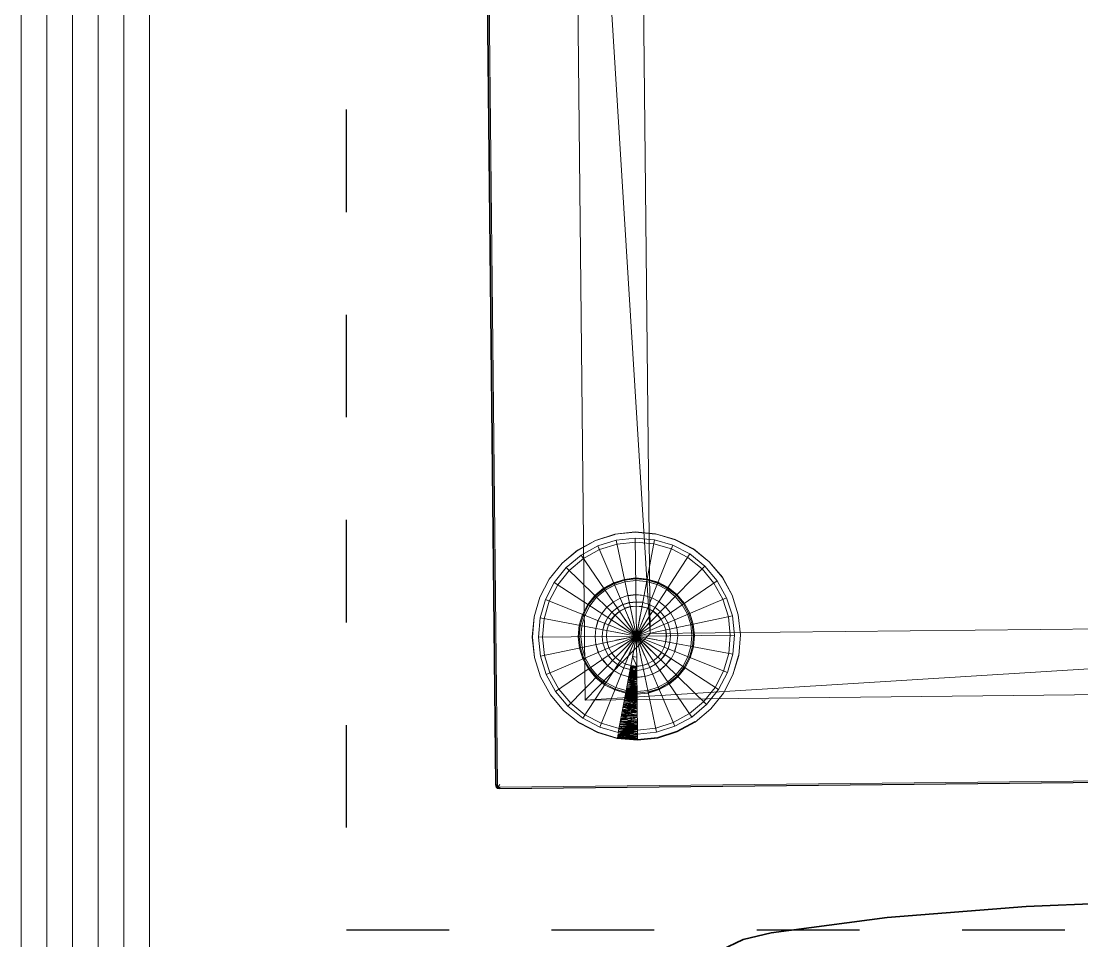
# Model space of a CAD drawing. Header units: millimetres. Extents: x 233224 to 234067, y -13631 to -11613.
# Drawn here: x 233250.68 to 233292.01, y -12767.82 to -12731.96 of the extents above; entities that cross this region are included whole.
import ezdxf

# ---------------------------------------------------------------- set-up
doc = ezdxf.new("R2010")
doc.units = ezdxf.units.MM
doc.header["$MEASUREMENT"] = 0
doc.set_wipeout_variables(frame=1)
doc.linetypes.add('Contour Line', pattern=[80, 40, -40])
doc.linetypes.add('Wipeout_Contour', pattern=[1000, 0, -1000])
for name, color, linetype in [('A_FLOR_PATT', 7, 'Continuous'), ('Doseme - BA', 7, 'Continuous'), ('Structural - Bearing', 7, 'Continuous')]:
    doc.layers.add(name, color=color, linetype=linetype)
for name, color, linetype, lineweight in [('A_FLOR_PATT_Pen_No__7', 7, 'Continuous', 35), ('Doseme - BA_Pen_No__41', 7, 'Continuous', 25), ('Int - Furniture _Pen_No__75', 6, 'Continuous', 20)]:
    doc.layers.add(name, color=color, linetype=linetype, lineweight=lineweight)
doc.layers.add('Structural - Bearing_Pen_No__87', color=7, linetype='Continuous', lineweight=20, true_color=0x6a6a6a)

# ---------------------------------------------------------------- blocks, each defined once
blk = doc.blocks.new('Slab_31', base_point=(226785.22, -4471.6))
at = {"layer": 'Doseme - BA_Pen_No__41', "linetype": 'Contour Line', "flags": 128}
blk.add_lwpolyline([(226785.22, -4471.6), (226785.22, -5171.6), (226085.22, -5171.6), (226085.22, -4471.6)], close=True, dxfattribs=at)
blk = doc.blocks.new('Wall_26', base_point=(226008.48, -1398.43))
at = {"color": 254, "linetype": 'Wipeout_Contour', "lineweight": 0, "ltscale": 904598.672027}
blk.add_wipeout([(225958.48, -1398.43), (225958.48, -12902.14), (225968.48, -12902.14), (225968.48, -1398.43)], dxfattribs=at).dxf.layer = 'Structural - Bearing'
at = {"layer": 'Structural - Bearing_Pen_No__87', "linetype": 'Continuous', "flags": 128}
blk.add_lwpolyline([(225958.48, -1398.43), (225958.48, -12902.14)], dxfattribs=at)
at = {"color": 254, "linetype": 'Wipeout_Contour', "lineweight": 0, "ltscale": 904638.639123}
blk.add_wipeout([(225968.48, -1398.43), (225968.48, -12902.14), (225978.48, -12902.14), (225978.48, -1398.43)], dxfattribs=at).dxf.layer = 'Structural - Bearing'
at = {"layer": 'Structural - Bearing_Pen_No__87', "linetype": 'Continuous'}
blk.add_line((225968.48, -1398.43), (225968.48, -12902.14), dxfattribs=at)
at = {"color": 254, "linetype": 'Wipeout_Contour', "lineweight": 0, "ltscale": 904678.606221}
blk.add_wipeout([(225978.48, -1398.43), (225978.48, -12902.14), (225988.48, -12902.14), (225988.48, -1398.43)], dxfattribs=at).dxf.layer = 'Structural - Bearing'
at = {"layer": 'Structural - Bearing_Pen_No__87', "linetype": 'Continuous'}
blk.add_line((225978.48, -1398.43), (225978.48, -12902.14), dxfattribs=at)
at = {"color": 254, "linetype": 'Wipeout_Contour', "lineweight": 0, "ltscale": 904718.573323}
blk.add_wipeout([(225988.48, -1398.43), (225988.48, -12902.14), (225998.48, -12902.14), (225998.48, -1398.43)], dxfattribs=at).dxf.layer = 'Structural - Bearing'
at = {"layer": 'Structural - Bearing_Pen_No__87', "linetype": 'Continuous'}
blk.add_line((225988.48, -1398.43), (225988.48, -12902.14), dxfattribs=at)
at = {"color": 254, "linetype": 'Wipeout_Contour', "lineweight": 0, "ltscale": 904758.540427}
blk.add_wipeout([(225998.48, -1398.43), (225998.48, -12902.14), (226008.48, -12902.14), (226008.48, -1398.43)], dxfattribs=at).dxf.layer = 'Structural - Bearing'
at = {"layer": 'Structural - Bearing_Pen_No__87', "linetype": 'Continuous'}
blk.add_line((225998.48, -1398.43), (225998.48, -12902.14), dxfattribs=at)
at = {"layer": 'Structural - Bearing_Pen_No__87', "linetype": 'Continuous', "flags": 128}
blk.add_lwpolyline([(226008.48, -12902.14), (226008.48, -1398.43)], dxfattribs=at)
blk = doc.blocks.new('k70_2')
at = {"layer": 'Int - Furniture _Pen_No__75', "linetype": 'Continuous'}
for p, q in [((697.93, 707.29), (1.93, 699.98)), ((697.93, 707.04), (1.93, 699.73)), ((1.94, 699.06), (697.94, 706.37)), ((0.23, 699.04), (0, 697.94)), ((0, 697.94), (7.3, 2)), ((0.83, 699.72), (0.23, 698.92)), ((0.23, 699.04), (0.83, 699.72)), ((0.83, 699.54), (0.23, 699.04)), ((0.83, 699.54), (0.23, 698.92)), ((0.23, 698.92), (0.23, 699.04)), ((0.84, 698.93), (0.23, 698.55)), ((0.85, 697.95), (0.23, 698.55)), ((0.24, 697.94), (0.23, 698.55)), ((0.84, 698.93), (0.24, 697.94)), ((0.85, 697.95), (0.24, 697.94)), ((0.24, 697.94), (7.54, 2)), ((1.93, 699.98), (0.83, 699.72)), ((1.93, 699.98), (0.83, 699.54)), ((1.93, 699.73), (0.83, 699.54)), ((0.83, 699.54), (0.83, 699.72)), ((1.94, 699.06), (0.83, 699.54)), ((0.84, 698.93), (0.83, 699.54)), ((1.94, 699.06), (0.84, 698.93)), ((0.84, 698.93), (0.85, 697.95)), ((1.95, 697.96), (0.84, 698.93)), ((8.15, 2.01), (0.85, 697.95)), ((1.93, 699.73), (1.93, 699.98)), ((1.93, 699.73), (1.94, 699.06)), ((60.35, 682.09), (69.74, 683.11)), ((60.35, 682.03), (69.74, 683.05)), ((69.74, 683.11), (79.02, 682.29)), ((69.74, 683.05), (79.02, 682.23)), ((79.02, 682.29), (88.09, 679.64)), ((79.02, 682.23), (88.09, 679.57)), ((43.21, 674.77), (51.46, 679.26)), ((51.46, 679.26), (60.35, 682.09)), ((51.46, 679.26), (60.35, 682.03)), ((52.59, 676.7), (60.99, 679.36)), ((61.37, 677.52), (53.34, 675)), ((60.99, 679.36), (69.77, 680.3)), ((60.99, 679.36), (70.24, 635.27)), ((69.79, 678.41), (61.37, 677.52)), ((69.77, 680.3), (78.56, 679.54)), ((69.77, 680.3), (70.24, 635.27)), ((78.22, 677.7), (69.79, 678.41)), ((78.56, 679.54), (70.24, 635.27)), ((86.29, 675.35), (78.22, 677.7)), ((78.56, 679.54), (87.01, 677.06)), ((88.09, 679.64), (96.43, 675.27)), ((88.09, 679.64), (96.43, 675.33)), ((36.07, 668.72), (43.21, 674.77)), ((36.07, 668.72), (43.21, 674.71)), ((38.05, 666.79), (44.82, 672.47)), ((44.82, 672.47), (52.59, 676.7)), ((44.82, 672.47), (70.24, 635.27)), ((53.34, 675), (45.82, 670.89)), ((52.59, 676.7), (70.24, 635.27)), ((87.01, 677.06), (70.24, 635.27)), ((94.87, 673), (70.24, 635.27)), ((93.78, 671.39), (86.29, 675.35)), ((87.01, 677.06), (94.87, 673)), ((94.87, 673), (101.77, 667.46)), ((96.43, 675.33), (103.69, 669.43)), ((30.16, 661.46), (36.07, 668.72)), ((30.17, 661.4), (36.07, 668.72)), ((45.82, 670.89), (39.4, 665.45)), ((100.43, 666.09), (93.78, 671.39)), ((103.69, 669.43), (109.75, 662.23)), ((103.69, 669.43), (109.75, 662.29)), ((32.5, 659.89), (38.05, 666.79)), ((39.4, 665.45), (34.1, 658.87)), ((38.05, 666.79), (70.24, 635.27)), ((658.09, 665.23), (40.81, 658.76)), ((101.77, 667.46), (70.24, 635.27)), ((658.09, 665.23), (71.4, 628.93)), ((105.87, 659.62), (100.43, 666.09)), ((101.77, 667.46), (107.45, 660.68)), ((25.86, 653.11), (30.16, 661.46)), ((25.86, 653.11), (30.17, 661.4)), ((26.1, 652.98), (30.41, 661.21)), ((28.43, 652.04), (32.5, 659.89)), ((34.1, 658.87), (30.15, 651.39)), ((32.5, 659.89), (70.24, 635.27)), ((71.4, 628.93), (40.81, 658.76)), ((77.24, 72.01), (40.81, 658.76)), ((40.81, 658.76), (47.29, 41.54)), ((59.72, 659.81), (55.11, 657.32)), ((55.36, 656.9), (59.98, 659.39)), ((55.48, 656.9), (59.98, 659.39)), ((55.86, 656.36), (60.22, 658.72)), ((64.72, 661.39), (59.72, 659.81)), ((59.85, 659.45), (64.84, 660.96)), ((59.98, 659.39), (64.84, 660.96)), ((59.98, 659.39), (64.84, 660.9)), ((64.97, 660.23), (60.22, 658.72)), ((69.96, 661.99), (64.72, 661.39)), ((64.84, 660.9), (69.97, 661.5)), ((64.84, 660.96), (69.97, 661.5)), ((69.97, 660.77), (64.97, 660.23)), ((75.21, 661.5), (69.96, 661.99)), ((69.97, 661.56), (75.09, 661.07)), ((69.97, 661.5), (75.09, 661.07)), ((69.97, 661.5), (75.09, 661.01)), ((74.98, 660.34), (69.97, 660.77)), ((107.45, 660.68), (70.24, 635.27)), ((79.75, 658.93), (74.98, 660.34)), ((75.09, 661.07), (80, 659.6)), ((75.09, 661.01), (80, 659.6)), ((80.23, 660.02), (75.21, 661.5)), ((79.75, 658.99), (84.18, 656.65)), ((84.18, 656.65), (79.75, 658.93)), ((80, 659.6), (84.53, 657.27)), ((80, 659.6), (84.53, 657.21)), ((84.78, 657.63), (80.23, 660.02)), ((109.98, 652.22), (105.87, 659.62)), ((107.45, 660.68), (111.68, 652.91)), ((109.63, 662.23), (114.11, 653.98)), ((109.75, 662.29), (114.23, 654.04)), ((109.75, 662.23), (114.23, 654.04)), ((23.15, 644.1), (25.86, 653.11)), ((23.27, 644.1), (25.86, 653.11)), ((23.27, 644.1), (25.86, 653.05)), ((23.39, 644.04), (26.1, 652.98)), ((47.87, 649.86), (51.11, 653.93)), ((48.23, 649.61), (51.49, 653.62)), ((51.98, 653.13), (48.85, 649.2)), ((48.85, 649.26), (51.98, 653.13)), ((55.11, 657.32), (51.11, 653.93)), ((51.11, 653.93), (55.23, 657.26)), ((51.49, 653.62), (55.36, 656.96)), ((51.49, 653.62), (55.48, 656.9)), ((51.98, 653.13), (55.86, 656.36)), ((62.73, 652.76), (66.38, 653.84)), ((62.73, 652.7), (66.38, 653.84)), ((66.38, 653.84), (70.04, 654.24)), ((70.04, 654.24), (73.71, 653.91)), ((111.68, 652.91), (70.24, 635.27)), ((73.71, 653.91), (77.26, 652.85)), ((73.71, 653.91), (77.26, 652.91)), ((80.57, 651.17), (77.26, 652.91)), ((84.18, 656.65), (88.11, 653.51)), ((84.53, 657.21), (88.6, 654.01)), ((88.96, 654.32), (84.78, 657.63)), ((88.11, 653.51), (91.33, 649.65)), ((88.6, 654.07), (91.94, 650.07)), ((88.6, 654.01), (91.94, 650.07)), ((88.6, 654.01), (91.81, 650.07)), ((92.29, 650.33), (88.96, 654.32)), ((111.68, 652.91), (114.33, 644.51)), ((114.11, 653.98), (116.89, 645.03)), ((114.23, 654.04), (117.01, 645.09)), ((25.96, 643.58), (28.43, 652.04)), ((30.15, 651.39), (27.8, 643.24)), ((28.43, 652.04), (70.24, 635.27)), ((45.48, 645.2), (47.87, 649.86)), ((45.84, 645.08), (48.23, 649.67)), ((45.84, 645.02), (48.23, 649.61)), ((45.84, 645.08), (48.23, 649.61)), ((46.58, 644.78), (48.85, 649.2)), ((54.26, 645.66), (56.67, 648.54)), ((54.38, 645.66), (56.67, 648.54)), ((56.67, 648.54), (59.46, 650.95)), ((56.67, 648.54), (59.58, 650.89)), ((59.02, 646.25), (61.31, 648.23)), ((59.02, 646.25), (61.43, 648.23)), ((62.73, 652.76), (59.46, 650.95)), ((64.1, 649.66), (61.43, 648.23)), ((64.1, 649.66), (67.02, 650.61)), ((64.86, 647.9), (67.41, 648.72)), ((64.86, 647.96), (67.41, 648.72)), ((67.02, 650.61), (70.08, 650.94)), ((67.02, 650.67), (70.08, 650.94)), ((67.41, 648.72), (70.1, 649.05)), ((67.41, 648.72), (70.1, 648.99)), ((70.08, 650.94), (73.13, 650.68)), ((70.1, 649.05), (72.78, 648.77)), ((70.1, 648.99), (72.78, 648.77)), ((72.78, 648.77), (75.35, 648.01)), ((76.07, 649.79), (73.13, 650.68)), ((73.13, 650.68), (76.07, 649.85)), ((76.07, 649.85), (78.76, 648.42)), ((76.07, 649.79), (78.76, 648.42)), ((77.26, 652.85), (80.57, 651.17)), ((78.76, 648.42), (81.22, 646.48)), ((80.57, 651.17), (83.52, 648.83)), ((83.52, 648.83), (85.87, 645.99)), ((91.33, 649.71), (93.69, 645.27)), ((93.69, 645.27), (91.33, 649.65)), ((94.31, 645.53), (91.81, 650.07)), ((91.94, 650.07), (94.42, 645.59)), ((91.94, 650.07), (94.3, 645.59)), ((92.17, 650.33), (94.78, 645.71)), ((92.29, 650.33), (94.78, 645.71)), ((112.5, 644.13), (109.98, 652.22)), ((22.38, 634.76), (23.15, 644.1)), ((22.38, 634.76), (23.27, 644.1)), ((23.27, 644.1), (22.51, 634.76)), ((22.51, 634.76), (23.39, 644.1)), ((23.51, 644.05), (22.63, 634.77)), ((22.63, 634.77), (23.39, 644.04)), ((23.39, 644.1), (22.75, 634.77)), ((22.75, 634.77), (23.51, 644.05)), ((22.75, 634.77), (23.64, 644.05)), ((23.76, 643.99), (22.75, 634.77)), ((22.99, 634.77), (23.76, 643.99)), ((24.25, 643.93), (22.99, 634.77)), ((23.64, 644.05), (23.24, 634.77)), ((23.24, 634.77), (24, 643.93)), ((23.36, 634.77), (24.25, 643.93)), ((24.86, 643.82), (23.36, 634.77)), ((24, 643.93), (23.73, 634.78)), ((23.73, 634.78), (24.49, 643.88)), ((24.09, 634.78), (24.86, 643.82)), ((25.59, 643.65), (24.09, 634.78)), ((24.49, 643.88), (24.34, 634.78)), ((24.34, 634.78), (25.1, 643.76)), ((24.83, 634.79), (25.59, 643.65)), ((26.44, 643.53), (24.83, 634.79)), ((25.1, 643.76), (24.95, 634.79)), ((24.95, 634.79), (25.71, 643.65)), ((25.19, 634.79), (25.96, 643.58)), ((25.71, 643.65), (25.68, 634.8)), ((25.68, 634.8), (26.44, 643.47)), ((27.18, 643.35), (25.68, 634.8)), ((25.96, 643.58), (70.24, 635.27)), ((26.44, 643.47), (26.41, 634.81)), ((26.41, 634.81), (27.18, 643.35)), ((27.92, 643.18), (26.41, 634.81)), ((26.44, 643.47), (26.44, 643.53)), ((27.02, 634.81), (27.8, 643.24)), ((28.04, 643.18), (27.02, 634.81)), ((27.18, 643.35), (27.14, 634.81)), ((27.14, 634.81), (27.92, 643.24)), ((27.8, 643.24), (27.27, 634.81)), ((27.27, 634.81), (28.04, 643.18)), ((27.27, 634.81), (27.92, 643.18)), ((27.92, 643.24), (27.88, 634.82)), ((28.04, 643.18), (27.88, 634.82)), ((43.94, 640.17), (45.48, 645.2)), ((44.06, 640.17), (45.48, 645.2)), ((44.43, 640.11), (45.84, 645.08)), ((44.43, 640.11), (45.84, 645.02)), ((45.16, 640), (46.58, 644.78)), ((52.59, 642.34), (54.38, 645.66)), ((52.59, 642.34), (54.26, 645.66)), ((55.65, 641.09), (57.08, 643.85)), ((55.65, 641.15), (57.08, 643.85)), ((57.08, 643.85), (59.02, 646.25)), ((58.68, 642.77), (60.37, 644.92)), ((58.68, 642.77), (60.37, 644.86)), ((60.37, 644.92), (62.42, 646.71)), ((60.37, 644.86), (62.42, 646.59)), ((62.42, 646.59), (64.86, 647.9)), ((70.24, 635.27), (64.78, 643.2)), ((70.24, 635.27), (66.48, 644.08)), ((70.24, 635.27), (68.3, 644.65)), ((70.24, 635.27), (71.97, 644.68)), ((114.33, 644.51), (70.24, 635.27)), ((70.24, 635.27), (75.4, 643.31)), ((75.35, 648.01), (77.81, 646.82)), ((75.35, 648.01), (77.68, 646.75)), ((77.68, 646.75), (79.78, 645.07)), ((77.81, 646.82), (79.9, 645.13)), ((79.78, 645.07), (81.51, 643.01)), ((79.9, 645.13), (81.63, 643.07)), ((81.22, 646.48), (83.21, 644.12)), ((83.21, 644.12), (84.7, 641.46)), ((83.21, 644.12), (84.7, 641.4)), ((85.87, 645.99), (87.61, 642.71)), ((85.87, 645.99), (87.73, 642.71)), ((93.69, 645.27), (95.21, 640.53)), ((94.3, 645.59), (95.94, 640.65)), ((94.31, 645.53), (95.94, 640.65)), ((94.42, 645.59), (95.94, 640.65)), ((94.78, 645.71), (96.31, 640.72)), ((113.45, 635.72), (112.5, 644.13)), ((114.33, 644.51), (115.28, 635.74)), ((117.01, 645.09), (117.96, 635.77)), ((117.01, 645.09), (118.09, 635.77)), ((28.65, 643.07), (25.19, 634.79)), ((28.77, 643.07), (27.27, 634.81)), ((34.4, 642.03), (27.27, 634.81)), ((27.88, 634.82), (28.65, 643.07)), ((28, 634.82), (28.77, 643.07)), ((28, 634.82), (28.65, 643.07)), ((29.87, 642.83), (28, 634.82)), ((31.34, 642.55), (28, 634.82)), ((28.65, 643.07), (28.61, 634.83)), ((28.61, 634.83), (29.38, 642.95)), ((28.65, 643.07), (28.85, 634.83)), ((28.85, 634.83), (29.51, 642.89)), ((29.1, 634.83), (29.87, 642.83)), ((31.09, 642.6), (29.1, 634.83)), ((29.38, 642.95), (29.34, 634.84)), ((29.34, 634.84), (29.99, 642.83)), ((29.51, 642.89), (29.95, 634.84)), ((29.99, 642.83), (29.95, 634.84)), ((29.95, 634.84), (30.73, 642.72)), ((30.44, 634.85), (31.09, 642.6)), ((32.57, 642.31), (30.44, 634.85)), ((30.73, 642.72), (30.56, 634.85)), ((30.56, 634.85), (31.21, 642.61)), ((30.68, 634.85), (31.34, 642.55)), ((33.91, 642.08), (30.68, 634.85)), ((30.73, 642.72), (31.29, 634.86)), ((31.21, 642.61), (41.3, 634.96)), ((31.29, 634.86), (31.95, 642.42)), ((31.91, 634.86), (32.57, 642.31)), ((34.03, 642.09), (31.91, 634.86)), ((31.95, 642.42), (32.76, 634.87)), ((32.76, 634.87), (33.42, 642.2)), ((33.25, 634.88), (33.91, 642.08)), ((36.23, 641.68), (33.25, 634.88)), ((33.37, 634.88), (34.03, 642.09)), ((35.5, 641.79), (33.37, 634.88)), ((33.42, 642.2), (34.1, 634.89)), ((33.74, 634.88), (34.4, 642.03)), ((35.99, 641.74), (33.74, 634.88)), ((34.1, 634.89), (34.76, 641.9)), ((34.76, 641.9), (35.45, 634.9)), ((34.83, 634.89), (35.5, 641.79)), ((36.6, 641.56), (34.83, 634.89)), ((35.32, 634.9), (35.99, 641.74)), ((37.58, 641.39), (35.32, 634.9)), ((35.45, 634.9), (35.99, 641.68)), ((35.57, 634.9), (36.23, 641.68)), ((38.19, 641.27), (35.57, 634.9)), ((35.93, 634.91), (36.6, 641.56)), ((37.7, 641.39), (35.93, 634.91)), ((35.99, 641.68), (36.79, 634.91)), ((36.79, 634.91), (37.45, 641.45)), ((37.03, 634.92), (37.7, 641.39)), ((37.03, 634.92), (37.58, 641.39)), ((38.68, 641.15), (37.03, 634.92)), ((39.17, 641.1), (37.03, 634.92)), ((37.45, 641.45), (38.25, 634.93)), ((37.64, 634.92), (38.19, 641.27)), ((39.78, 640.99), (37.64, 634.92)), ((38.13, 634.93), (38.68, 641.15)), ((39.78, 640.99), (38.13, 634.93)), ((38.25, 634.93), (38.8, 641.16)), ((38.62, 634.93), (39.17, 641.1)), ((40.76, 640.82), (38.62, 634.93)), ((38.8, 641.16), (39.84, 634.95)), ((39.23, 634.94), (39.78, 640.99)), ((40.88, 640.75), (39.23, 634.94)), ((41, 640.75), (39.23, 634.94)), ((39.84, 634.95), (40.39, 640.87)), ((40.21, 634.95), (40.76, 640.82)), ((42.34, 640.52), (40.21, 634.95)), ((40.33, 634.95), (40.88, 640.75)), ((41.98, 640.58), (40.33, 634.95)), ((40.39, 640.87), (41.43, 634.96)), ((40.45, 634.95), (41, 640.75)), ((41.61, 640.63), (40.45, 634.95)), ((41.06, 634.96), (41.61, 640.63)), ((42.1, 640.58), (41.06, 634.96)), ((41.3, 634.96), (41.86, 640.58)), ((41.43, 634.96), (41.98, 640.58)), ((43.09, 640.35), (41.43, 634.96)), ((41.55, 634.96), (42.1, 640.58)), ((42.6, 640.47), (41.55, 634.96)), ((41.79, 634.97), (42.34, 640.52)), ((43.82, 640.23), (41.79, 634.97)), ((41.86, 640.58), (41.92, 634.97)), ((41.92, 634.97), (42.34, 640.52)), ((41.98, 640.58), (43.01, 634.98)), ((42.04, 634.97), (42.6, 640.47)), ((42.96, 640.41), (42.04, 634.97)), ((42.34, 640.52), (42.4, 634.97)), ((42.4, 634.97), (42.84, 640.41)), ((42.53, 634.97), (42.96, 640.41)), ((42.53, 634.97), (43.09, 640.35)), ((43.33, 640.29), (42.53, 634.97)), ((44.79, 640.06), (42.53, 634.97)), ((42.84, 640.41), (42.89, 634.98)), ((42.89, 634.98), (43.33, 640.29)), ((43.7, 640.23), (42.89, 634.98)), ((43.01, 634.98), (43.57, 640.3)), ((43.94, 640.23), (43.14, 634.98)), ((43.14, 634.98), (43.7, 640.23)), ((43.33, 640.35), (43.26, 634.98)), ((43.26, 634.98), (43.7, 640.23)), ((43.32, 640.29), (43.33, 640.35)), ((43.38, 634.98), (43.82, 640.23)), ((45.16, 640), (43.38, 634.98)), ((43.7, 640.23), (43.5, 634.98)), ((43.5, 634.98), (43.94, 640.23)), ((43.5, 634.98), (44.06, 640.17)), ((44.18, 640.17), (43.5, 634.98)), ((43.57, 640.3), (44.72, 635)), ((43.94, 640.17), (43.62, 634.99)), ((43.62, 634.99), (44.06, 640.17)), ((43.62, 634.99), (44.18, 640.17)), ((44.31, 640.11), (43.62, 634.99)), ((44.06, 640.17), (43.75, 634.99)), ((43.75, 634.99), (44.18, 640.17)), ((44.43, 640.11), (43.75, 634.99)), ((44.18, 640.17), (43.87, 634.99)), ((44.43, 640.11), (43.87, 634.99)), ((43.87, 634.99), (44.31, 640.11)), ((44.18, 640.17), (43.99, 634.99)), ((44.31, 640.11), (43.99, 634.99)), ((43.99, 634.99), (44.43, 640.11)), ((44.79, 640.06), (43.99, 634.99)), ((44.23, 634.99), (44.79, 640.06)), ((45.16, 640), (44.23, 634.99)), ((44.43, 640.11), (44.36, 634.99)), ((44.36, 634.99), (44.79, 640.06)), ((50.79, 638.9), (44.36, 634.99)), ((44.79, 640.06), (44.72, 635)), ((44.72, 635), (45.16, 640)), ((45.65, 639.89), (44.72, 635)), ((45.16, 640), (45.21, 635)), ((45.21, 635), (45.65, 639.89)), ((46.14, 639.77), (45.21, 635)), ((45.65, 639.89), (45.7, 635.01)), ((45.7, 635.01), (46.14, 639.77)), ((45.82, 635.01), (46.14, 639.77)), ((46.87, 639.65), (45.82, 635.01)), ((46.14, 639.77), (46.31, 635.01)), ((46.31, 635.01), (46.75, 639.65)), ((46.43, 635.02), (46.87, 639.65)), ((47.49, 639.54), (46.43, 635.02)), ((46.75, 639.65), (46.92, 635.02)), ((46.92, 635.02), (47.37, 639.54)), ((47.04, 635.02), (47.49, 639.54)), ((48.22, 639.42), (47.04, 635.02)), ((47.37, 639.54), (47.65, 635.03)), ((47.65, 635.03), (48.1, 639.42)), ((47.77, 635.03), (48.22, 639.42)), ((48.96, 639.25), (47.77, 635.03)), ((48.1, 639.42), (48.51, 635.04)), ((48.51, 635.04), (48.83, 639.31)), ((48.51, 635.04), (48.96, 639.25)), ((49.69, 639.14), (48.51, 635.04)), ((48.83, 639.31), (49.24, 635.04)), ((49.24, 635.04), (49.69, 639.14)), ((49.24, 635.04), (49.57, 639.14)), ((50.42, 638.96), (49.24, 635.04)), ((49.57, 639.14), (50.09, 635.05)), ((50.09, 635.05), (50.42, 638.96)), ((51.15, 638.84), (50.09, 635.05)), ((50.42, 638.96), (50.95, 635.06)), ((50.46, 635.06), (50.79, 638.9)), ((53.97, 638.32), (50.46, 635.06)), ((50.83, 635.06), (51.15, 638.84)), ((50.95, 635.06), (51.27, 638.85)), ((51.19, 635.07), (51.52, 638.79)), ((51.27, 638.85), (55.46, 635.11)), ((51.52, 638.79), (51.31, 635.07)), ((51.88, 638.73), (51.31, 635.07)), ((51.31, 635.07), (51.64, 638.73)), ((51.64, 638.73), (51.44, 635.07)), ((51.44, 635.07), (51.76, 638.73)), ((51.52, 638.79), (52.59, 642.34)), ((51.56, 635.07), (51.88, 638.73)), ((52.13, 638.68), (51.56, 635.07)), ((51.76, 638.73), (51.68, 635.07)), ((51.68, 635.07), (52.01, 638.67)), ((51.8, 635.07), (52.13, 638.68)), ((52.38, 638.62), (51.8, 635.07)), ((51.92, 635.07), (52.13, 638.68)), ((52.01, 638.67), (51.92, 635.07)), ((52.13, 638.68), (52.17, 635.08)), ((52.17, 635.08), (52.38, 638.62)), ((52.17, 635.08), (52.51, 638.62)), ((52.75, 638.55), (52.17, 635.08)), ((52.41, 635.08), (52.75, 638.55)), ((53.24, 638.44), (52.41, 635.08)), ((52.51, 638.62), (52.54, 635.08)), ((52.54, 635.08), (52.75, 638.55)), ((52.75, 638.55), (52.78, 635.08)), ((52.78, 635.08), (52.99, 638.49)), ((52.9, 635.08), (53.24, 638.44)), ((52.99, 638.49), (53.02, 635.08)), ((53.02, 635.08), (53.36, 638.44)), ((53.36, 638.44), (53.27, 635.09)), ((53.27, 635.09), (53.6, 638.38)), ((53.6, 638.38), (53.51, 635.09)), ((53.51, 635.09), (53.85, 638.32)), ((53.63, 635.09), (53.97, 638.32)), ((53.76, 635.09), (54.09, 638.33)), ((53.85, 638.32), (53.76, 635.09)), ((54.09, 638.33), (54, 635.09)), ((54.82, 638.15), (55.65, 641.15)), ((54.82, 638.15), (55.65, 641.09)), ((56.66, 637.8), (57.37, 640.44)), ((56.66, 637.8), (57.49, 640.37)), ((57.49, 640.37), (58.68, 642.77)), ((70.24, 635.27), (61.28, 638.83)), ((70.24, 635.27), (62.25, 640.49)), ((70.24, 635.27), (63.33, 641.96)), ((70.24, 635.27), (76.88, 642.11)), ((70.24, 635.27), (78.12, 640.66)), ((70.24, 635.27), (78.98, 639.02)), ((81.51, 643.01), (82.88, 640.64)), ((81.63, 643.01), (82.88, 640.64)), ((82.88, 640.64), (83.76, 638.09)), ((82.88, 640.64), (83.63, 638.09)), ((83, 640.71), (83.76, 638.09)), ((84.7, 641.46), (85.71, 638.54)), ((84.7, 641.46), (85.59, 638.48)), ((84.7, 641.4), (85.59, 638.48)), ((85.59, 638.48), (85.98, 635.43)), ((85.59, 638.48), (85.86, 635.43)), ((85.71, 638.54), (85.98, 635.43)), ((87.73, 642.71), (88.87, 639.18)), ((88.75, 639.12), (89.16, 635.46)), ((89.28, 635.46), (88.87, 639.18)), ((95.21, 640.53), (95.75, 635.53)), ((95.94, 640.65), (96.48, 635.54)), ((96.31, 640.72), (96.85, 635.54)), ((96.31, 640.72), (96.97, 635.55)), ((23.34, 625.43), (22.38, 634.76)), ((23.46, 625.43), (22.38, 634.76)), ((22.51, 634.76), (22.38, 634.76)), ((22.75, 634.77), (22.51, 634.76)), ((23.46, 625.43), (22.51, 634.76)), ((23.58, 625.49), (22.63, 634.77)), ((23.24, 634.77), (22.75, 634.77)), ((23.73, 634.78), (23.24, 634.77)), ((24.34, 634.78), (23.73, 634.78)), ((24.95, 634.79), (24.34, 634.78)), ((25.19, 634.79), (24.95, 634.79)), ((70.24, 635.27), (25.19, 634.79)), ((26.15, 626.01), (25.19, 634.79)), ((26.15, 626.01), (70.24, 635.27)), ((27.02, 634.81), (27.97, 626.39)), ((28.79, 617.61), (70.24, 635.27)), ((33.03, 609.84), (70.24, 635.27)), ((38.72, 603.07), (70.24, 635.27)), ((43.5, 634.98), (44.05, 629.8)), ((44.54, 629.87), (43.99, 634.99)), ((45.27, 629.99), (44.72, 635)), ((45.61, 597.58), (70.24, 635.27)), ((56.66, 637.8), (50.83, 635.06)), ((51.6, 631.34), (51.19, 635.07)), ((51.6, 631.34), (51.31, 635.07)), ((55.56, 638.04), (52.9, 635.08)), ((53.46, 593.46), (70.24, 635.27)), ((54.21, 638.27), (53.63, 635.09)), ((54, 635.09), (54.34, 638.27)), ((54, 635.09), (54.21, 638.27)), ((54.46, 638.21), (54, 635.09)), ((54.34, 638.27), (54.24, 635.1)), ((54.24, 635.1), (54.58, 638.21)), ((54.7, 638.21), (54.24, 635.1)), ((54.24, 635.1), (54.46, 638.21)), ((54.58, 638.21), (54.37, 635.1)), ((54.37, 635.1), (54.7, 638.21)), ((54.82, 638.15), (54.37, 635.1)), ((54.7, 638.21), (54.49, 635.1)), ((54.49, 635.1), (54.82, 638.15)), ((54.88, 632.04), (54.49, 635.1)), ((55.34, 635.11), (55.56, 638.04)), ((55.8, 637.97), (55.34, 635.11)), ((55.46, 635.11), (55.68, 637.97)), ((55.59, 635.11), (55.8, 637.97)), ((56.05, 637.92), (55.59, 635.11)), ((55.68, 637.97), (55.71, 635.11)), ((55.71, 635.11), (55.92, 637.97)), ((55.92, 637.97), (55.83, 635.11)), ((55.83, 635.11), (56.17, 637.92)), ((55.83, 635.11), (56.05, 637.92)), ((56.29, 637.86), (55.83, 635.11)), ((56.17, 637.92), (56.08, 635.12)), ((56.53, 637.86), (56.08, 635.12)), ((56.08, 635.12), (56.29, 637.86)), ((56.29, 637.86), (56.2, 635.12)), ((56.2, 635.12), (56.53, 637.86)), ((56.66, 637.8), (56.2, 635.12)), ((56.53, 637.86), (56.32, 635.12)), ((56.32, 635.12), (56.66, 637.8)), ((56.72, 632.43), (56.32, 635.12)), ((56.44, 635.12), (56.66, 637.8)), ((60.82, 637.06), (56.44, 635.12)), ((56.72, 632.43), (56.44, 635.12)), ((60.59, 635.16), (60.82, 637.06)), ((70.24, 635.27), (60.82, 637.06)), ((70.24, 635.27), (60.86, 633.27)), ((70.24, 635.27), (61.36, 631.5)), ((61.92, 590.99), (70.24, 635.27)), ((70.24, 635.27), (62.36, 629.87)), ((70.24, 635.27), (63.47, 628.41)), ((70.24, 635.27), (64.95, 627.27)), ((70.24, 635.27), (66.66, 626.38)), ((70.24, 635.27), (68.5, 625.85)), ((70.24, 635.27), (79.61, 637.25)), ((115.28, 635.74), (70.24, 635.27)), ((70.71, 590.22), (70.24, 635.27)), ((70.24, 635.27), (72.17, 625.88)), ((79.48, 591.17), (70.24, 635.27)), ((87.89, 593.82), (70.24, 635.27)), ((70.24, 635.27), (75.56, 627.38)), ((95.65, 598.11), (70.24, 635.27)), ((70.24, 635.27), (77.02, 628.56)), ((102.43, 603.74), (70.24, 635.27)), ((70.24, 635.27), (78.23, 630.04)), ((107.97, 610.63), (70.24, 635.27)), ((70.24, 635.27), (79.06, 631.69)), ((112.04, 618.48), (70.24, 635.27)), ((70.24, 635.27), (79.65, 633.46)), ((114.51, 626.94), (70.24, 635.27)), ((71.4, 628.93), (628.26, 634.77)), ((83.63, 638.09), (83.91, 635.41)), ((83.91, 635.41), (83.69, 632.72)), ((83.76, 638.09), (84.03, 635.41)), ((84.03, 635.41), (83.82, 632.72)), ((85.86, 635.43), (85.65, 632.37)), ((85.98, 635.43), (85.65, 632.37)), ((85.98, 635.43), (85.77, 632.37)), ((89.16, 635.46), (88.83, 631.73)), ((88.95, 631.73), (89.28, 635.46)), ((95.75, 635.53), (95.31, 630.58)), ((96.48, 635.54), (96.04, 630.41)), ((96.97, 635.55), (96.41, 630.35)), ((96.85, 635.54), (96.41, 630.35)), ((112.68, 627.28), (113.45, 635.72)), ((115.28, 635.74), (114.51, 626.94)), ((117.96, 635.77), (117.09, 626.48)), ((118.09, 635.77), (117.21, 626.42)), ((45.69, 624.81), (44.05, 629.8)), ((45.69, 624.81), (44.17, 629.8)), ((46.05, 624.94), (44.42, 629.86)), ((46.05, 625), (44.54, 629.87)), ((46.05, 624.94), (44.54, 629.87)), ((46.79, 625.25), (45.26, 630.05)), ((52.74, 627.81), (51.6, 631.34)), ((55.78, 629.12), (54.88, 632.04)), ((57.26, 626.4), (55.78, 629.12)), ((57.6, 629.88), (56.72, 632.43)), ((57.48, 629.82), (56.72, 632.43)), ((58.84, 627.51), (57.6, 629.88)), ((77.24, 72.01), (71.4, 628.93)), ((82.99, 630.15), (81.67, 627.75)), ((82.99, 630.15), (81.79, 627.76)), ((83.69, 632.72), (82.99, 630.15)), ((83.82, 632.72), (82.99, 630.15)), ((83.82, 632.72), (83.11, 630.09)), ((84.82, 629.43), (83.39, 626.67)), ((85.65, 632.37), (84.82, 629.43)), ((87.89, 628.18), (88.95, 631.73)), ((88.83, 631.73), (87.89, 628.18)), ((93.89, 625.74), (95.31, 630.58)), ((95.31, 630.52), (93.89, 625.74)), ((96.04, 630.41), (94.52, 625.51)), ((96.04, 630.41), (94.64, 625.45)), ((96.41, 630.35), (95, 625.32)), ((26.25, 616.49), (23.34, 625.43)), ((26.25, 616.49), (23.46, 625.43)), ((26.37, 616.55), (23.58, 625.49)), ((26.48, 616.61), (23.7, 625.5)), ((28.79, 617.61), (26.15, 626.01)), ((27.97, 626.39), (30.5, 618.31)), ((48.18, 620.19), (45.69, 624.81)), ((48.54, 620.45), (46.05, 625)), ((48.54, 620.45), (46.05, 624.94)), ((49.15, 620.88), (46.79, 625.25)), ((54.48, 624.54), (52.74, 627.81)), ((54.6, 624.54), (52.74, 627.81)), ((56.95, 621.69), (54.48, 624.54)), ((56.95, 621.69), (54.6, 624.54)), ((59.25, 624.04), (57.26, 626.4)), ((60.57, 625.45), (58.84, 627.51)), ((60.57, 625.39), (58.84, 627.51)), ((61.71, 622.17), (59.25, 624.04)), ((61.59, 622.1), (59.25, 624.04)), ((62.66, 623.76), (60.57, 625.45)), ((62.66, 623.64), (60.57, 625.39)), ((65.13, 622.51), (62.66, 623.76)), ((65.13, 622.51), (62.66, 623.7)), ((77.92, 623.92), (75.61, 622.62)), ((78.05, 623.87), (75.61, 622.62)), ((79.98, 625.66), (77.92, 623.92)), ((80.1, 625.6), (78.05, 623.87)), ((81.46, 624.27), (79.04, 622.29)), ((81.46, 624.27), (79.04, 622.36)), ((81.67, 627.75), (79.98, 625.66)), ((81.79, 627.7), (80.1, 625.6)), ((83.39, 626.67), (81.46, 624.27)), ((86.09, 624.87), (83.8, 621.98)), ((87.89, 628.18), (86.09, 624.87)), ((93.89, 625.74), (91.63, 621.33)), ((94.52, 625.51), (92.11, 620.9)), ((94.64, 625.45), (92.24, 620.85)), ((94.64, 625.45), (92.24, 620.91)), ((95, 625.32), (92.49, 620.66)), ((95, 625.32), (92.61, 620.66)), ((110.32, 619.14), (112.68, 627.28)), ((114.51, 626.94), (112.04, 618.48)), ((117.21, 626.42), (114.49, 617.48)), ((117.21, 626.42), (114.61, 617.42)), ((51.51, 616.21), (48.18, 620.19)), ((51.64, 616.21), (48.18, 620.19)), ((51.88, 616.51), (48.54, 620.45)), ((49.15, 620.88), (52.36, 617.07)), ((52.36, 617.01), (49.15, 620.88)), ((59.79, 619.34), (56.95, 621.69)), ((59.91, 619.41), (56.95, 621.69)), ((59.79, 619.34), (63.1, 617.61)), ((61.71, 622.17), (64.4, 620.73)), ((67.34, 619.85), (64.4, 620.73)), ((67.34, 619.85), (64.4, 620.67)), ((67.69, 621.75), (65.13, 622.51)), ((70.41, 619.58), (67.34, 619.85)), ((70.39, 621.53), (67.69, 621.75)), ((70.39, 621.47), (67.69, 621.75)), ((73.06, 621.8), (70.39, 621.47)), ((73.06, 621.8), (70.39, 621.53)), ((73.45, 619.92), (70.41, 619.58)), ((75.61, 622.62), (73.06, 621.8)), ((76.37, 620.86), (73.45, 619.92)), ((76.37, 620.8), (73.45, 619.92)), ((76.37, 620.86), (79.04, 622.36)), ((77.63, 617.76), (80.9, 619.57)), ((83.8, 621.98), (80.9, 619.63)), ((83.8, 621.98), (80.9, 619.57)), ((91.63, 621.33), (88.49, 617.45)), ((92.24, 620.91), (88.99, 616.9)), ((92.11, 620.9), (88.99, 616.9)), ((89.36, 616.6), (92.61, 620.66)), ((106.37, 611.65), (110.32, 619.14)), ((30.72, 608.23), (26.25, 616.49)), ((30.72, 608.3), (26.25, 616.49)), ((30.96, 608.42), (26.48, 616.61)), ((33.03, 609.84), (28.79, 617.61)), ((30.5, 618.31), (34.61, 610.9)), ((55.58, 612.89), (51.51, 616.21)), ((55.82, 613.26), (51.76, 616.45)), ((55.94, 613.32), (51.88, 616.51)), ((55.82, 613.32), (51.88, 616.51)), ((55.82, 613.26), (51.88, 616.51)), ((52.36, 617.07), (56.3, 613.94)), ((56.3, 613.94), (60.72, 611.6)), ((66.77, 616.61), (63.1, 617.67)), ((66.77, 616.61), (63.1, 617.61)), ((70.44, 616.28), (66.77, 616.61)), ((74.1, 616.68), (70.44, 616.28)), ((77.62, 617.82), (74.1, 616.68)), ((77.63, 617.76), (74.1, 616.68)), ((80.25, 611.81), (84.62, 614.23)), ((84.62, 614.23), (88.49, 617.45)), ((88.99, 616.9), (84.99, 613.57)), ((88.99, 616.9), (84.99, 613.63)), ((85.24, 613.2), (89.36, 616.6)), ((112.04, 618.48), (107.97, 610.63)), ((114.49, 617.48), (110.19, 609.19)), ((114.61, 617.42), (110.31, 609.13)), ((114.61, 617.42), (110.31, 609.06)), ((38.72, 603.07), (33.03, 609.84)), ((34.61, 610.9), (40.04, 604.43)), ((55.58, 612.89), (60.24, 610.5)), ((60.49, 610.92), (55.82, 613.26)), ((60.49, 610.92), (55.94, 613.32)), ((60.24, 610.5), (65.27, 609.02)), ((65.38, 609.51), (60.49, 610.92)), ((65.49, 610.18), (60.72, 611.6)), ((70.52, 608.59), (65.27, 609.08)), ((70.52, 609.02), (65.38, 609.51)), ((70.52, 609.02), (65.38, 609.45)), ((70.51, 609.75), (65.49, 610.18)), ((75.5, 610.29), (70.51, 609.75)), ((75.63, 609.62), (70.52, 609.02)), ((75.64, 609.19), (70.52, 608.59)), ((75.76, 609.13), (70.52, 608.59)), ((75.5, 610.29), (80.25, 611.81)), ((80.25, 611.75), (75.5, 610.29)), ((80.51, 611.13), (75.63, 609.56)), ((80.51, 611.13), (75.63, 609.62)), ((75.76, 609.13), (80.75, 610.71)), ((84.99, 613.63), (80.51, 611.13)), ((80.75, 610.71), (85.24, 613.2)), ((101.07, 605.07), (106.37, 611.65)), ((107.97, 610.63), (102.43, 603.74)), ((110.31, 609.13), (104.4, 601.8)), ((110.31, 609.06), (104.4, 601.8)), ((36.78, 601.09), (30.72, 608.3)), ((36.78, 601.09), (30.72, 608.23)), ((40.04, 604.43), (46.57, 599.12)), ((70.52, 608.59), (65.27, 609.02)), ((94.54, 599.63), (101.07, 605.07)), ((44.04, 595.19), (36.78, 601.09)), ((44.04, 595.25), (36.78, 601.09)), ((45.61, 597.58), (38.72, 603.07)), ((87.13, 595.52), (94.54, 599.63)), ((102.43, 603.74), (95.65, 598.11)), ((104.4, 601.8), (97.27, 595.81)), ((104.4, 601.8), (97.27, 595.75)), ((52.39, 590.89), (44.04, 595.25)), ((52.39, 590.89), (44.04, 595.19)), ((53.46, 593.46), (45.61, 597.58)), ((46.57, 599.12), (54.18, 595.17)), ((54.18, 595.17), (62.26, 592.82)), ((79.11, 593), (87.13, 595.52)), ((95.65, 598.11), (87.89, 593.82)), ((97.27, 595.81), (89.01, 591.27)), ((97.27, 595.75), (89.01, 591.27)), ((61.33, 588.23), (52.39, 590.89)), ((61.33, 588.29), (52.39, 590.89)), ((61.92, 590.99), (53.46, 593.46)), ((70.71, 590.22), (61.92, 590.99)), ((62.26, 592.82), (70.69, 592.11)), ((70.69, 592.11), (79.11, 593)), ((79.48, 591.17), (70.71, 590.22)), ((87.89, 593.82), (79.48, 591.17)), ((89.01, 591.27), (80, 588.48)), ((89.01, 591.27), (80, 588.42)), ((70.74, 587.41), (61.33, 588.23)), ((80, 588.42), (70.74, 587.41))]:
    blk.add_line(p, q, dxfattribs=at)
blk = doc.blocks.new('Chair - Sirt yuvarlak Kollu')
at = {"layer": 'A_FLOR_PATT_Pen_No__7', "linetype": 'Continuous'}
for p, q in [((-237.78, -234.52), (-245.71, -228.99)), ((-227.48, -239.08), (-237.78, -234.52)), ((-184.02, -252.68), (-227.48, -239.08)), ((-131.37, -266.25), (-184.02, -252.68)), ((-131.37, -266.25), (-131.39, -266.25)), ((-72.81, -279.12), (-131.37, -266.25)), ((-72.81, -279.09), (-131.37, -266.25))]:
    blk.add_line(p, q, dxfattribs=at)

msp = doc.modelspace()

# ---------------------------------------------------------------- block references
at = {"layer": 'A_FLOR_PATT', "linetype": 'Continuous', "xscale": -0.09999999999999998, "yscale": 0.09999999999999999, "zscale": 100, "rotation": 170.042984299813}
msp.add_blockref('Chair - Sirt yuvarlak Kollu', (233298.182, -12794.98), dxfattribs=at)
at = {"layer": 'Doseme - BA', "linetype": 'Contour Line', "xscale": 0.1, "yscale": 0.1, "zscale": 0.1}
msp.add_blockref('Slab_31', (233333.351, -12697.404), dxfattribs=at)
at = {"layer": 'Int - Furniture _Pen_No__75', "linetype": 'Continuous', "xscale": 0.08483990161351651, "yscale": 0.08483142578039858, "zscale": 100, "rotation": 90}
msp.add_blockref('k70_2', (233328.544, -12761.893), dxfattribs=at)
at = {"layer": 'Structural - Bearing', "xscale": 0.1, "yscale": 0.1, "zscale": 0.1}
msp.add_blockref('Wall_26', (233255.677, -12390.087), dxfattribs=at)

doc.saveas('drawing.dxf')
